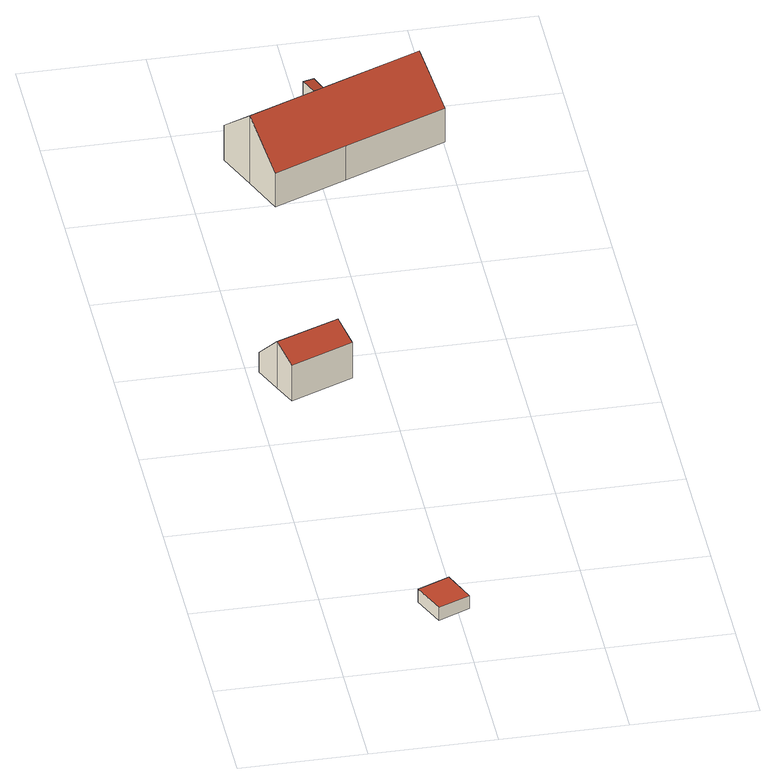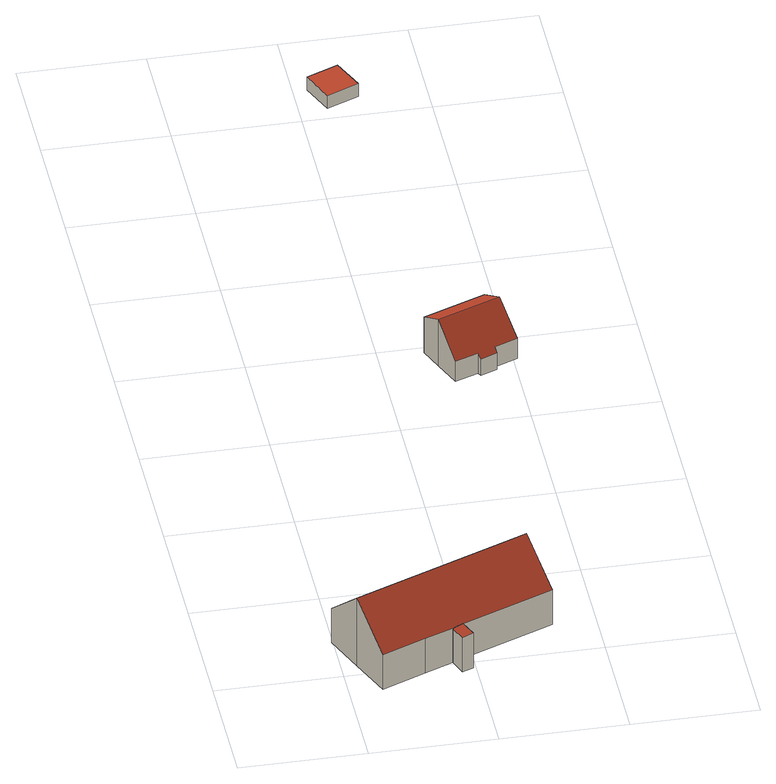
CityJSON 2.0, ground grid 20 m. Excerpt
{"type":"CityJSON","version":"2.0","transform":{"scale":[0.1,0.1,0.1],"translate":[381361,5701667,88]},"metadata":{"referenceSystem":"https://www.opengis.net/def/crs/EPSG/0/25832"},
"CityObjects":{
"building1":{"type":"Building","attributes":{"Gemeindeschluessel":"05954036","Geometrietyp2DReferenz":"3000","function":"31001_2460","roofType":"1000","measuredHeight":2.45},"geometry":[{"type":"Solid","lod":"2","boundaries":[[[[0,1,2,3]],[[4,5,1,0]],[[6,7,5,4]],[[3,2,7,6]],[[4,0,3,6]],[[1,5,7,2]]]],"semantics":{"surfaces":[{"type":"WallSurface"},{"type":"RoofSurface"},{"type":"GroundSurface"}],"values":[[0,0,0,0,1,2]]}}]},
"building2":{"type":"Building","attributes":{"Gemeindeschluessel":"05954036","Geometrietyp2DReferenz":"3000","function":"31001_1010","roofType":"3100","measuredHeight":8.6},"geometry":[{"type":"Solid","lod":"2","boundaries":[[[[8,9,10,11]],[[12,13,9,8]],[[14,15,13,12]],[[16,17,15,14]],[[18,19,17,16]],[[20,21,19,18]],[[22,23,21,20]],[[24,25,23,22]],[[26,27,25,24]],[[11,10,27,26]],[[20,18,16,14,12,8,11,22]],[[26,24,22,11]],[[9,13,15,17,19,21,23,25,27,10]]]],"semantics":{"surfaces":[{"type":"WallSurface"},{"type":"RoofSurface"},{"type":"GroundSurface"}],"values":[[0,0,0,0,0,0,0,0,0,0,1,1,2]]}}]},
"building3":{"type":"Building","attributes":{"Gemeindeschluessel":"05954036","Geometrietyp2DReferenz":"3000","function":"31001_1010"},"address":[{"country":"Germany","locality":"Witten","thoroughfareNumber":"10","thoroughfareName":"Kleinherbeder Straße"}],"children":["building3-1","building3-2"]},
"building3-1":{"type":"BuildingPart","attributes":{"roofType":"2100","measuredHeight":6.51},"parents":["building3"],"geometry":[{"type":"Solid","lod":"2","boundaries":[[[[28,29,30,31]],[[32,33,29,28]],[[34,35,36]],[[31,30,34,36]],[[37,32,28,31,36]],[[29,33,34,30]],[[37,36,35]],[[33,32,37,35,34]]]],"semantics":{"surfaces":[{"type":"WallSurface"},{"type":"RoofSurface"},{"type":"GroundSurface"},{"type":"ClosureSurface"}],"values":[[0,0,0,0,1,2,0,3]]}}]},
"building3-2":{"type":"BuildingPart","attributes":{"roofType":"3100","measuredHeight":12.56},"parents":["building3"],"geometry":[{"type":"Solid","lod":"2","boundaries":[[[[38,39,40,41]],[[42,43,39,38]],[[35,34,43,42]],[[44,45,33,32,46]],[[47,48,45,44]],[[49,50,48,47]],[[51,52,50,49]],[[53,54,52,51]],[[41,40,54,53]],[[47,44,46,37,35,42,38,49]],[[41,53,51,49,38]],[[39,43,34,33,45,48,50,52,54,40]],[[37,46,32]],[[34,35,37,32,33]]]],"semantics":{"surfaces":[{"type":"WallSurface"},{"type":"RoofSurface"},{"type":"GroundSurface"},{"type":"ClosureSurface"}],"values":[[0,0,0,0,0,0,0,0,0,1,1,2,0,3]]}}]}
},
"vertices":[
[176,81,113],[176,81,89],[125,59,89],[125,59,113],[198,28,113],[198,28,89],[147,7,113],[147,7,89],
[6,719,96],[6,719,59],[25,675,59],[25,675,145],[43,734,96],[43,734,59],[41,740,89],[41,740,59],[68,751,89],[68,751,59],[71,745,96],[71,745,59],[108,759,96],[108,759,59],[126,715,145],[126,715,59],[141,678,125],[141,678,59],[41,638,125],[41,638,59],
[222,1421,72],[222,1421,9],[204,1414,9],[204,1414,74],[232,1395,72],[232,1395,9],[215,1387,9],[215,1387,73],[215,1387,74],[226,1392,73],
[94,1261,135],[94,1261,9],[121,1195,9],[121,1195,71],[67,1327,73],[67,1327,9],[277,1413,73],[277,1413,9],[232,1395,73],[348,1442,73],[348,1442,9],[375,1376,135],[375,1376,9],[402,1310,72],[402,1310,9],[238,1243,72],[238,1243,9]
]}
